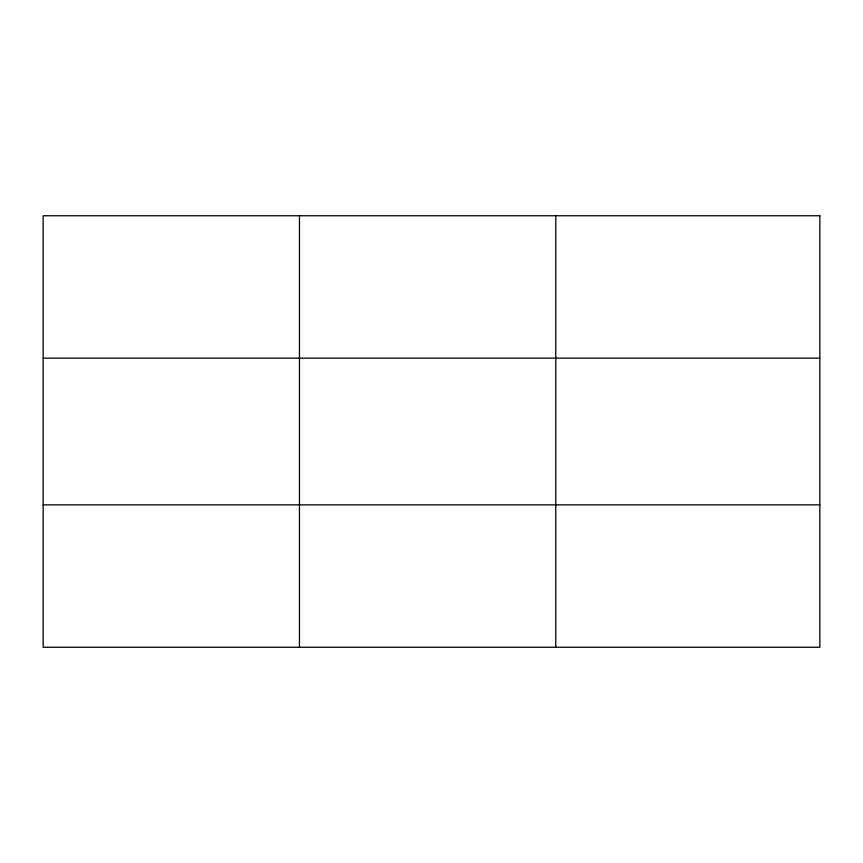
<?xml version="1.0" encoding="UTF-8"?>
<svg xmlns="http://www.w3.org/2000/svg" width="863" height="863" viewBox="0 0 863 863"><rect width="100%" height="100%" fill="white"/><g stroke="black" fill="none" stroke-linecap="round" stroke-linejoin="round"><path stroke-width="1.29" d="M299.461 647.25L299.461 215.75M555.772 647.25L555.772 215.75M43.15 358.145L819.85 358.145M43.15 504.855L819.85 504.855M819.85 215.75L43.15 215.75L43.15 647.25L819.85 647.25L819.85 215.75"/></g></svg>
